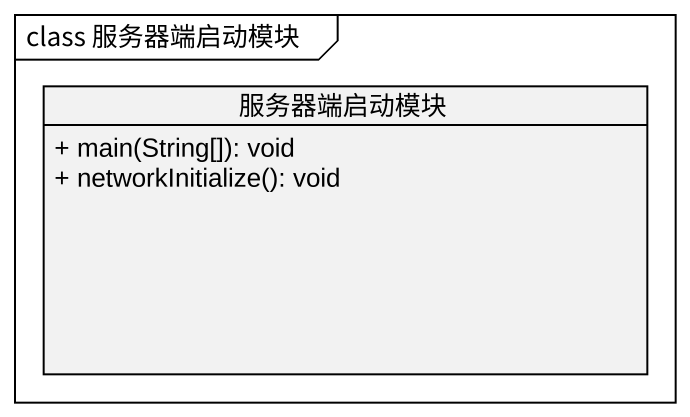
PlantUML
@startuml
mainframe class 服务器端启动模块
hide circle
hide empty members
skinparam classAttributeIconSize 0
class 服务器端启动模块 {
  + main(String[]): void
  + networkInitialize(): void
}
@enduml
